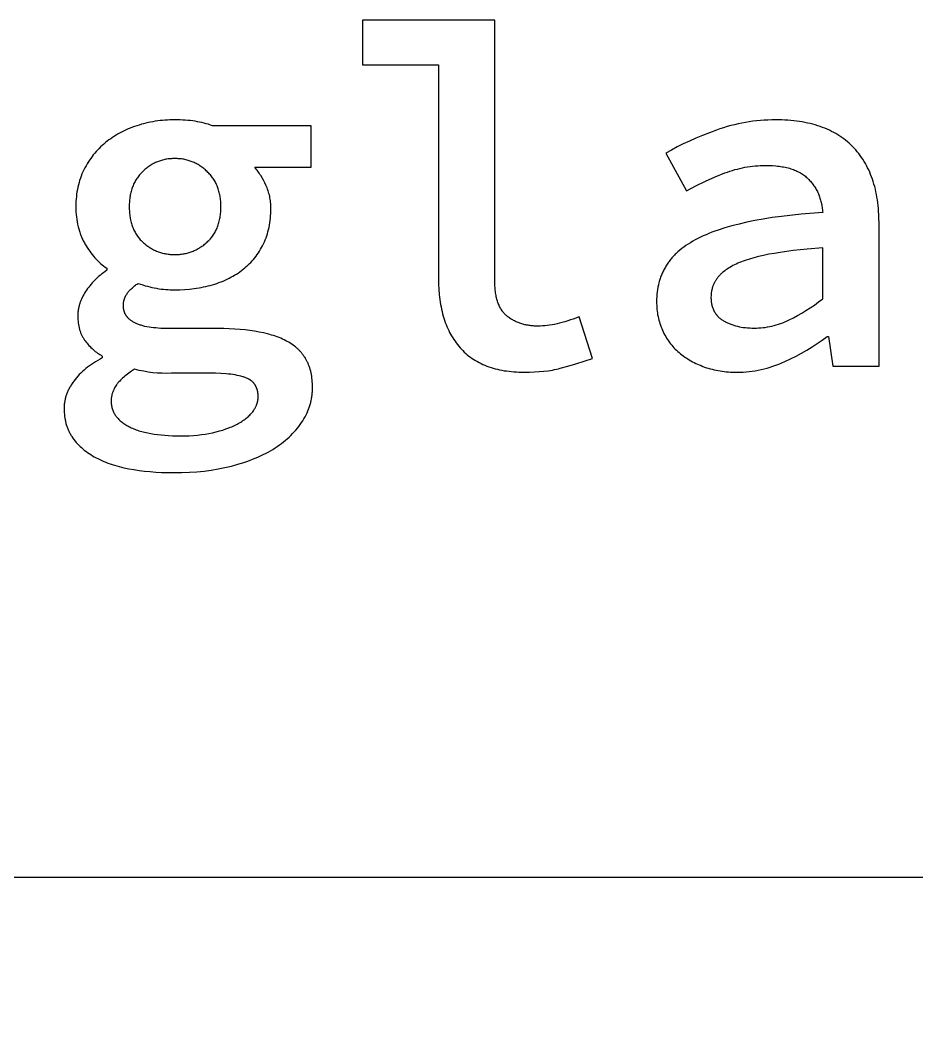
# Model space of a CAD drawing. Extents: x -364 to 3236, y -471 to 545.
# Drawn here: x 2797 to 2907.8, y 409.2 to 535 of the extents above; entities that cross this region are included whole.
import ezdxf

# ---------------------------------------------------------------- set-up
doc = ezdxf.new("R2010")
doc.units = 0
doc.layers.add('LIVELLO_03', color=3, linetype='CONTINUOUS')

msp = doc.modelspace()

# ---------------------------------------------------------------- linework, layer by layer
at = {"layer": 'LIVELLO_03'}
for points in [[(2855.64, 502.71), (2855.64, 535.02), (2839.27, 535.02), (2839.27, 529.5), (2848.67, 529.5), (2848.67, 503.08), (2848.68, 502.4), (2848.71, 501.74), (2848.76, 501.1), (2848.79, 500.78), (2848.83, 500.48), (2848.88, 500.17), (2848.93, 499.87), (2848.98, 499.58), (2849.04, 499.29), (2849.11, 499.01), (2849.18, 498.73), (2849.25, 498.45), (2849.33, 498.18), (2849.42, 497.92), (2849.51, 497.66), (2849.61, 497.4), (2849.71, 497.15), (2849.81, 496.91), (2849.93, 496.67), (2850.04, 496.43), (2850.17, 496.2), (2850.29, 495.98), (2850.43, 495.76), (2850.56, 495.54), (2850.71, 495.33), (2850.86, 495.12), (2851.01, 494.92), (2851.17, 494.72), (2851.33, 494.53), (2851.5, 494.35), (2851.68, 494.17), (2851.86, 493.99), (2852.04, 493.82), (2852.23, 493.66), (2852.42, 493.5), (2852.62, 493.35), (2852.83, 493.21), (2853.04, 493.07), (2853.25, 492.93), (2853.47, 492.81), (2853.7, 492.69), (2853.93, 492.57), (2854.16, 492.46), (2854.4, 492.36), (2854.65, 492.26), (2854.9, 492.17), (2855.16, 492.08), (2855.42, 492), (2855.68, 491.93), (2855.95, 491.86), (2856.23, 491.8), (2856.51, 491.74), (2856.8, 491.69), (2857.09, 491.65), (2857.39, 491.61), (2857.69, 491.58), (2857.99, 491.55), (2858.31, 491.53), (2858.62, 491.51), (2858.94, 491.5), (2859.27, 491.5), (2859.91, 491.51), (2860.53, 491.53), (2861.12, 491.57), (2861.69, 491.62), (2862.23, 491.69), (2862.5, 491.73), (2862.75, 491.77), (2863.01, 491.82), (2863.25, 491.87), (2863.49, 491.93), (2863.73, 491.99), (2864.67, 492.24), (2865.64, 492.53), (2867.7, 493.2), (2866.06, 498.35), (2865.34, 498.08), (2864.99, 497.96), (2864.65, 497.85), (2864.31, 497.74), (2863.98, 497.65), (2863.65, 497.56), (2863.33, 497.49), (2863.02, 497.42), (2862.71, 497.36), (2862.4, 497.31), (2862.1, 497.27), (2861.81, 497.24), (2861.53, 497.22), (2861.24, 497.2), (2860.97, 497.2), (2860.68, 497.2), (2860.54, 497.21), (2860.41, 497.22), (2860.27, 497.23), (2860.13, 497.24), (2860, 497.26), (2859.87, 497.28), (2859.74, 497.3), (2859.61, 497.32), (2859.48, 497.35), (2859.35, 497.37), (2859.23, 497.4), (2859.1, 497.44), (2858.98, 497.47), (2858.86, 497.51), (2858.74, 497.55), (2858.63, 497.59), (2858.51, 497.64), (2858.4, 497.68), (2858.29, 497.73), (2858.17, 497.79), (2858.06, 497.84), (2857.96, 497.9), (2857.85, 497.96), (2857.75, 498.02), (2857.64, 498.08), (2857.54, 498.15), (2857.44, 498.22), (2857.34, 498.29), (2857.25, 498.36), (2857.15, 498.44), (2857.1, 498.48), (2857.06, 498.52), (2857.01, 498.56), (2856.97, 498.6), (2856.92, 498.65), (2856.88, 498.69), (2856.84, 498.73), (2856.8, 498.78), (2856.75, 498.83), (2856.71, 498.87), (2856.67, 498.92), (2856.64, 498.97), (2856.6, 499.02), (2856.56, 499.07), (2856.52, 499.12), (2856.49, 499.17), (2856.42, 499.28), (2856.35, 499.39), (2856.29, 499.51), (2856.23, 499.62), (2856.17, 499.75), (2856.11, 499.87), (2856.06, 500), (2856.01, 500.13), (2855.97, 500.27), (2855.93, 500.4), (2855.89, 500.55), (2855.85, 500.69), (2855.81, 500.84), (2855.78, 500.99), (2855.76, 501.15), (2855.73, 501.31), (2855.71, 501.47), (2855.69, 501.64), (2855.67, 501.81), (2855.66, 501.98), (2855.65, 502.16), (2855.64, 502.34)], [(2802.36, 487.02), (2802.37, 486.77), (2802.38, 486.53), (2802.4, 486.29), (2802.42, 486.05), (2802.46, 485.82), (2802.48, 485.7), (2802.5, 485.59), (2802.52, 485.48), (2802.55, 485.37), (2802.58, 485.26), (2802.6, 485.15), (2802.64, 485.04), (2802.67, 484.93), (2802.7, 484.82), (2802.74, 484.72), (2802.78, 484.61), (2802.82, 484.51), (2802.86, 484.41), (2802.91, 484.31), (2802.95, 484.21), (2803, 484.11), (2803.05, 484.01), (2803.1, 483.91), (2803.16, 483.82), (2803.21, 483.72), (2803.27, 483.63), (2803.33, 483.53), (2803.46, 483.35), (2803.59, 483.17), (2803.72, 482.99), (2803.87, 482.82), (2804.02, 482.65), (2804.17, 482.49), (2804.34, 482.33), (2804.51, 482.17), (2804.68, 482.02), (2804.86, 481.87), (2805.05, 481.72), (2805.25, 481.58), (2805.45, 481.44), (2805.66, 481.31), (2805.87, 481.17), (2806.09, 481.05), (2806.32, 480.92), (2806.55, 480.81), (2806.78, 480.69), (2807.03, 480.58), (2807.28, 480.47), (2807.53, 480.37), (2807.79, 480.27), (2808.05, 480.18), (2808.32, 480.09), (2808.6, 480), (2808.88, 479.92), (2809.16, 479.84), (2809.75, 479.69), (2810.36, 479.56), (2810.99, 479.45), (2811.64, 479.35), (2812.31, 479.27), (2813, 479.2), (2813.71, 479.15), (2814.43, 479.11), (2815.17, 479.09), (2815.94, 479.08), (2816.91, 479.09), (2817.86, 479.13), (2818.79, 479.19), (2819.69, 479.28), (2820.57, 479.4), (2821.42, 479.54), (2821.84, 479.62), (2822.25, 479.7), (2822.66, 479.8), (2823.06, 479.9), (2823.84, 480.11), (2824.59, 480.34), (2824.95, 480.47), (2825.31, 480.59), (2825.66, 480.73), (2826, 480.87), (2826.33, 481.01), (2826.66, 481.16), (2826.98, 481.31), (2827.29, 481.46), (2827.59, 481.63), (2827.89, 481.79), (2828.17, 481.96), (2828.45, 482.14), (2828.73, 482.32), (2828.99, 482.5), (2829.25, 482.69), (2829.5, 482.88), (2829.74, 483.08), (2829.97, 483.28), (2830.2, 483.48), (2830.42, 483.69), (2830.63, 483.9), (2830.83, 484.12), (2831.02, 484.34), (2831.21, 484.56), (2831.39, 484.79), (2831.56, 485.03), (2831.72, 485.26), (2831.88, 485.5), (2832.02, 485.75), (2832.16, 485.99), (2832.29, 486.24), (2832.41, 486.49), (2832.52, 486.74), (2832.57, 486.86), (2832.62, 486.99), (2832.66, 487.12), (2832.71, 487.25), (2832.75, 487.37), (2832.79, 487.5), (2832.82, 487.63), (2832.86, 487.76), (2832.89, 487.89), (2832.92, 488.02), (2832.95, 488.15), (2832.97, 488.28), (2832.99, 488.42), (2833.01, 488.55), (2833.03, 488.68), (2833.05, 488.81), (2833.06, 488.95), (2833.07, 489.08), (2833.08, 489.22), (2833.09, 489.35), (2833.09, 489.49), (2833.09, 489.62), (2833.09, 489.86), (2833.08, 490.1), (2833.06, 490.33), (2833.04, 490.56), (2833.02, 490.78), (2832.99, 491), (2832.95, 491.22), (2832.91, 491.43), (2832.86, 491.63), (2832.8, 491.83), (2832.74, 492.03), (2832.68, 492.23), (2832.6, 492.41), (2832.53, 492.6), (2832.49, 492.69), (2832.44, 492.78), (2832.4, 492.87), (2832.35, 492.96), (2832.31, 493.04), (2832.26, 493.13), (2832.21, 493.21), (2832.16, 493.3), (2832.11, 493.38), (2832.05, 493.46), (2832, 493.54), (2831.94, 493.62), (2831.88, 493.7), (2831.82, 493.77), (2831.76, 493.85), (2831.7, 493.93), (2831.64, 494), (2831.57, 494.07), (2831.5, 494.14), (2831.44, 494.21), (2831.37, 494.28), (2831.3, 494.35), (2831.22, 494.42), (2831.15, 494.49), (2831, 494.62), (2830.84, 494.74), (2830.68, 494.86), (2830.51, 494.98), (2830.33, 495.09), (2830.15, 495.2), (2829.96, 495.3), (2829.77, 495.4), (2829.57, 495.5), (2829.37, 495.6), (2829.16, 495.69), (2828.95, 495.78), (2828.73, 495.86), (2828.5, 495.94), (2828.27, 496.02), (2828.03, 496.09), (2827.79, 496.17), (2827.54, 496.23), (2827.03, 496.36), (2826.49, 496.47), (2825.93, 496.57), (2825.35, 496.66), (2824.75, 496.73), (2824.12, 496.79), (2823.47, 496.84), (2822.8, 496.87), (2822.11, 496.89), (2821.39, 496.9), (2815.33, 496.9), (2814.65, 496.91), (2814.32, 496.92), (2814.01, 496.94), (2813.71, 496.97), (2813.42, 497), (2813.14, 497.03), (2812.87, 497.07), (2812.61, 497.12), (2812.36, 497.17), (2812.12, 497.23), (2812.01, 497.26), (2811.9, 497.3), (2811.79, 497.33), (2811.68, 497.37), (2811.58, 497.4), (2811.48, 497.44), (2811.38, 497.48), (2811.29, 497.52), (2811.19, 497.56), (2811.1, 497.61), (2811.02, 497.65), (2810.93, 497.7), (2810.85, 497.75), (2810.77, 497.8), (2810.7, 497.85), (2810.63, 497.9), (2810.56, 497.95), (2810.49, 498.01), (2810.42, 498.06), (2810.36, 498.12), (2810.33, 498.15), (2810.3, 498.18), (2810.27, 498.21), (2810.25, 498.24), (2810.22, 498.27), (2810.19, 498.3), (2810.17, 498.34), (2810.14, 498.37), (2810.12, 498.4), (2810.09, 498.43), (2810.07, 498.47), (2810.05, 498.5), (2810.03, 498.53), (2810.01, 498.57), (2809.99, 498.6), (2809.97, 498.63), (2809.95, 498.67), (2809.93, 498.7), (2809.91, 498.74), (2809.89, 498.78), (2809.88, 498.81), (2809.86, 498.85), (2809.85, 498.89), (2809.83, 498.92), (2809.82, 498.96), (2809.81, 499), (2809.8, 499.04), (2809.78, 499.08), (2809.77, 499.12), (2809.76, 499.16), (2809.75, 499.2), (2809.75, 499.24), (2809.74, 499.28), (2809.73, 499.32), (2809.72, 499.36), (2809.72, 499.4), (2809.71, 499.48), (2809.7, 499.57), (2809.7, 499.66), (2809.7, 499.74), (2809.7, 499.79), (2809.7, 499.84), (2809.7, 499.89), (2809.7, 499.94), (2809.71, 499.99), (2809.71, 500.04), (2809.72, 500.08), (2809.72, 500.13), (2809.73, 500.18), (2809.74, 500.23), (2809.75, 500.27), (2809.76, 500.32), (2809.77, 500.37), (2809.78, 500.41), (2809.8, 500.46), (2809.81, 500.51), (2809.82, 500.55), (2809.84, 500.6), (2809.86, 500.64), (2809.87, 500.69), (2809.89, 500.73), (2809.91, 500.78), (2809.93, 500.82), (2809.95, 500.87), (2809.97, 500.91), (2810, 500.95), (2810.02, 501), (2810.04, 501.04), (2810.1, 501.13), (2810.15, 501.21), (2810.21, 501.3), (2810.27, 501.38), (2810.34, 501.47), (2810.41, 501.55), (2810.48, 501.63), (2810.56, 501.71), (2810.64, 501.79), (2810.72, 501.87), (2810.81, 501.95), (2810.9, 502.02), (2810.99, 502.1), (2811.09, 502.18), (2811.19, 502.25), (2811.29, 502.33), (2811.4, 502.4), (2811.51, 502.47), (2811.8, 502.38), (2812.09, 502.29), (2812.38, 502.2), (2812.66, 502.13), (2812.95, 502.06), (2813.23, 501.99), (2813.52, 501.93), (2813.8, 501.88), (2814.09, 501.83), (2814.37, 501.79), (2814.65, 501.76), (2814.93, 501.73), (2815.22, 501.71), (2815.5, 501.7), (2815.78, 501.69), (2816.06, 501.68), (2816.68, 501.69), (2817.28, 501.72), (2817.88, 501.77), (2818.18, 501.81), (2818.47, 501.84), (2818.76, 501.89), (2819.05, 501.93), (2819.33, 501.98), (2819.62, 502.04), (2819.9, 502.1), (2820.18, 502.17), (2820.45, 502.24), (2820.73, 502.32), (2821, 502.4), (2821.26, 502.49), (2821.52, 502.58), (2821.78, 502.68), (2822.03, 502.78), (2822.28, 502.89), (2822.53, 503), (2822.76, 503.12), (2823, 503.24), (2823.23, 503.36), (2823.45, 503.5), (2823.67, 503.63), (2823.89, 503.77), (2824.1, 503.92), (2824.31, 504.07), (2824.51, 504.23), (2824.71, 504.39), (2824.9, 504.56), (2825.09, 504.73), (2825.27, 504.9), (2825.45, 505.08), (2825.62, 505.27), (2825.79, 505.46), (2825.95, 505.65), (2826.1, 505.85), (2826.25, 506.06), (2826.39, 506.27), (2826.53, 506.48), (2826.66, 506.7), (2826.79, 506.92), (2826.91, 507.15), (2827.03, 507.38), (2827.14, 507.62), (2827.24, 507.86), (2827.34, 508.11), (2827.43, 508.36), (2827.51, 508.61), (2827.58, 508.88), (2827.65, 509.14), (2827.71, 509.41), (2827.76, 509.69), (2827.81, 509.97), (2827.85, 510.25), (2827.88, 510.54), (2827.91, 510.83), (2827.92, 511.13), (2827.93, 511.44), (2827.94, 511.74), (2827.94, 511.94), (2827.93, 512.13), (2827.92, 512.33), (2827.9, 512.52), (2827.88, 512.7), (2827.85, 512.89), (2827.82, 513.07), (2827.79, 513.25), (2827.75, 513.43), (2827.7, 513.61), (2827.65, 513.78), (2827.6, 513.95), (2827.54, 514.12), (2827.47, 514.29), (2827.41, 514.46), (2827.33, 514.62), (2827.18, 514.94), (2827.02, 515.25), (2826.85, 515.55), (2826.68, 515.83), (2826.59, 515.96), (2826.5, 516.1), (2826.41, 516.23), (2826.32, 516.36), (2826.23, 516.48), (2826.13, 516.6), (2826.04, 516.72), (2825.94, 516.84), (2832.91, 516.84), (2832.91, 521.99), (2820.73, 521.99), (2820.47, 522.07), (2820.22, 522.16), (2819.95, 522.23), (2819.68, 522.31), (2819.41, 522.37), (2819.13, 522.43), (2818.85, 522.48), (2818.56, 522.53), (2818.27, 522.57), (2817.97, 522.61), (2817.66, 522.64), (2817.35, 522.67), (2817.04, 522.69), (2816.72, 522.7), (2816.39, 522.71), (2816.06, 522.71), (2815.75, 522.71), (2815.44, 522.7), (2815.14, 522.69), (2814.83, 522.67), (2814.53, 522.64), (2814.23, 522.61), (2813.94, 522.57), (2813.64, 522.53), (2813.35, 522.48), (2813.06, 522.43), (2812.77, 522.37), (2812.49, 522.31), (2812.2, 522.23), (2811.92, 522.16), (2811.64, 522.07), (2811.36, 521.99), (2811.09, 521.89), (2810.82, 521.8), (2810.55, 521.69), (2810.29, 521.58), (2810.03, 521.47), (2809.78, 521.35), (2809.53, 521.23), (2809.29, 521.1), (2809.05, 520.97), (2808.81, 520.83), (2808.58, 520.69), (2808.35, 520.54), (2808.13, 520.38), (2807.91, 520.23), (2807.69, 520.06), (2807.48, 519.9), (2807.28, 519.72), (2807.08, 519.55), (2806.88, 519.36), (2806.69, 519.17), (2806.51, 518.98), (2806.33, 518.78), (2806.15, 518.58), (2805.98, 518.37), (2805.82, 518.16), (2805.66, 517.94), (2805.51, 517.72), (2805.36, 517.49), (2805.22, 517.26), (2805.08, 517.02), (2804.94, 516.78), (2804.82, 516.53), (2804.7, 516.28), (2804.58, 516.02), (2804.48, 515.76), (2804.38, 515.5), (2804.29, 515.23), (2804.21, 514.96), (2804.13, 514.68), (2804.07, 514.4), (2804.01, 514.11), (2803.96, 513.82), (2803.91, 513.52), (2803.88, 513.23), (2803.85, 512.92), (2803.83, 512.61), (2803.82, 512.3), (2803.82, 511.99), (2803.82, 511.66), (2803.83, 511.33), (2803.86, 511.01), (2803.89, 510.7), (2803.93, 510.39), (2803.97, 510.09), (2804.03, 509.79), (2804.1, 509.5), (2804.17, 509.22), (2804.26, 508.94), (2804.3, 508.8), (2804.35, 508.66), (2804.4, 508.53), (2804.45, 508.4), (2804.5, 508.26), (2804.56, 508.13), (2804.62, 508), (2804.68, 507.88), (2804.74, 507.75), (2804.8, 507.63), (2804.87, 507.5), (2804.94, 507.38), (2805.08, 507.14), (2805.23, 506.91), (2805.37, 506.68), (2805.53, 506.46), (2805.68, 506.25), (2805.84, 506.05), (2806.01, 505.85), (2806.17, 505.65), (2806.34, 505.47), (2806.52, 505.29), (2806.69, 505.12), (2806.88, 504.95), (2807.06, 504.79), (2807.25, 504.64), (2807.44, 504.49), (2807.64, 504.35), (2807.64, 504.11), (2807.43, 503.96), (2807.24, 503.81), (2807.05, 503.66), (2806.86, 503.51), (2806.68, 503.36), (2806.5, 503.2), (2806.33, 503.04), (2806.17, 502.87), (2806.01, 502.71), (2805.85, 502.54), (2805.7, 502.37), (2805.56, 502.19), (2805.42, 502.02), (2805.28, 501.84), (2805.15, 501.66), (2805.03, 501.47), (2804.91, 501.29), (2804.8, 501.1), (2804.7, 500.91), (2804.6, 500.73), (2804.52, 500.54), (2804.44, 500.35), (2804.4, 500.26), (2804.37, 500.17), (2804.33, 500.07), (2804.3, 499.98), (2804.27, 499.89), (2804.25, 499.79), (2804.22, 499.7), (2804.2, 499.6), (2804.17, 499.51), (2804.15, 499.42), (2804.14, 499.32), (2804.12, 499.23), (2804.11, 499.13), (2804.09, 499.04), (2804.08, 498.94), (2804.07, 498.85), (2804.07, 498.76), (2804.06, 498.66), (2804.06, 498.57), (2804.06, 498.47), (2804.06, 498.24), (2804.07, 498.01), (2804.09, 497.79), (2804.1, 497.68), (2804.12, 497.57), (2804.13, 497.47), (2804.15, 497.36), (2804.17, 497.26), (2804.19, 497.16), (2804.21, 497.06), (2804.23, 496.96), (2804.26, 496.86), (2804.29, 496.76), (2804.32, 496.66), (2804.35, 496.57), (2804.38, 496.48), (2804.41, 496.38), (2804.45, 496.29), (2804.49, 496.2), (2804.53, 496.12), (2804.57, 496.03), (2804.61, 495.94), (2804.66, 495.86), (2804.71, 495.78), (2804.76, 495.69), (2804.81, 495.61), (2804.86, 495.53), (2804.91, 495.46), (2804.97, 495.38), (2805.08, 495.23), (2805.2, 495.09), (2805.32, 494.95), (2805.44, 494.81), (2805.57, 494.68), (2805.69, 494.55), (2805.82, 494.42), (2805.95, 494.31), (2806.09, 494.19), (2806.22, 494.08), (2806.36, 493.97), (2806.5, 493.87), (2806.65, 493.77), (2806.79, 493.68), (2806.94, 493.59), (2807.09, 493.5), (2807.09, 493.26), (2806.81, 493.11), (2806.53, 492.95), (2806.26, 492.79), (2806.01, 492.63), (2805.76, 492.46), (2805.52, 492.29), (2805.28, 492.12), (2805.06, 491.94), (2804.84, 491.76), (2804.64, 491.58), (2804.44, 491.39), (2804.25, 491.2), (2804.07, 491.01), (2803.89, 490.81), (2803.73, 490.61), (2803.57, 490.41), (2803.43, 490.21), (2803.29, 490), (2803.23, 489.9), (2803.16, 489.79), (2803.1, 489.69), (2803.04, 489.59), (2802.99, 489.48), (2802.94, 489.38), (2802.88, 489.27), (2802.84, 489.17), (2802.79, 489.06), (2802.75, 488.96), (2802.7, 488.85), (2802.67, 488.74), (2802.63, 488.64), (2802.59, 488.53), (2802.56, 488.43), (2802.53, 488.32), (2802.51, 488.21), (2802.48, 488.1), (2802.46, 488), (2802.44, 487.89), (2802.42, 487.78), (2802.41, 487.67), (2802.39, 487.56), (2802.38, 487.45), (2802.37, 487.35), (2802.37, 487.24), (2802.36, 487.13)], [(2875.64, 500.23), (2875.64, 499.99), (2875.65, 499.75), (2875.66, 499.51), (2875.68, 499.28), (2875.71, 499.05), (2875.74, 498.82), (2875.77, 498.6), (2875.82, 498.37), (2875.87, 498.15), (2875.92, 497.94), (2875.98, 497.72), (2876.04, 497.51), (2876.12, 497.3), (2876.19, 497.09), (2876.27, 496.89), (2876.36, 496.68), (2876.46, 496.48), (2876.55, 496.29), (2876.66, 496.1), (2876.76, 495.91), (2876.88, 495.72), (2876.99, 495.54), (2877.11, 495.37), (2877.24, 495.19), (2877.37, 495.02), (2877.51, 494.85), (2877.65, 494.69), (2877.79, 494.53), (2877.94, 494.37), (2878.1, 494.22), (2878.26, 494.07), (2878.42, 493.93), (2878.59, 493.78), (2878.76, 493.65), (2878.94, 493.51), (2879.12, 493.38), (2879.3, 493.26), (2879.49, 493.14), (2879.68, 493.02), (2879.88, 492.9), (2880.08, 492.79), (2880.28, 492.69), (2880.49, 492.59), (2880.7, 492.49), (2880.91, 492.4), (2881.13, 492.31), (2881.35, 492.22), (2881.57, 492.14), (2881.8, 492.06), (2882.03, 491.99), (2882.27, 491.92), (2882.51, 491.86), (2882.75, 491.8), (2882.99, 491.75), (2883.24, 491.7), (2883.48, 491.66), (2883.74, 491.62), (2883.99, 491.59), (2884.25, 491.56), (2884.51, 491.54), (2884.77, 491.52), (2885.03, 491.51), (2885.3, 491.5), (2885.57, 491.5), (2885.95, 491.51), (2886.33, 491.52), (2886.71, 491.55), (2887.08, 491.58), (2887.45, 491.63), (2887.83, 491.69), (2888.2, 491.75), (2888.57, 491.83), (2888.94, 491.91), (2889.3, 492.01), (2889.67, 492.12), (2890.03, 492.23), (2890.4, 492.36), (2890.76, 492.5), (2891.12, 492.65), (2891.48, 492.81), (2892.2, 493.14), (2892.89, 493.49), (2893.57, 493.85), (2894.23, 494.24), (2894.88, 494.64), (2895.51, 495.05), (2896.13, 495.48), (2896.73, 495.93), (2896.91, 495.93), (2897.45, 492.23), (2903.15, 492.23), (2903.15, 509.87), (2903.14, 510.63), (2903.12, 511.01), (2903.1, 511.38), (2903.07, 511.74), (2903.04, 512.1), (2902.99, 512.46), (2902.95, 512.8), (2902.89, 513.14), (2902.83, 513.48), (2902.76, 513.81), (2902.69, 514.13), (2902.61, 514.45), (2902.52, 514.77), (2902.43, 515.07), (2902.33, 515.37), (2902.23, 515.67), (2902.11, 515.96), (2902, 516.24), (2901.87, 516.52), (2901.74, 516.79), (2901.6, 517.06), (2901.46, 517.32), (2901.31, 517.58), (2901.15, 517.83), (2900.99, 518.07), (2900.82, 518.31), (2900.64, 518.54), (2900.46, 518.77), (2900.27, 518.99), (2900.08, 519.2), (2899.88, 519.41), (2899.67, 519.61), (2899.46, 519.81), (2899.24, 520), (2899.01, 520.19), (2898.78, 520.36), (2898.55, 520.53), (2898.3, 520.7), (2898.06, 520.86), (2897.8, 521.01), (2897.54, 521.15), (2897.28, 521.29), (2897.01, 521.42), (2896.73, 521.55), (2896.45, 521.67), (2896.16, 521.78), (2895.86, 521.89), (2895.56, 521.99), (2895.26, 522.08), (2894.94, 522.17), (2894.63, 522.25), (2894.3, 522.32), (2893.97, 522.39), (2893.64, 522.45), (2893.3, 522.51), (2892.95, 522.56), (2892.6, 522.6), (2892.24, 522.63), (2891.88, 522.66), (2891.51, 522.69), (2891.13, 522.7), (2890.36, 522.71), (2889.89, 522.71), (2889.41, 522.69), (2888.94, 522.67), (2888.47, 522.63), (2888.01, 522.59), (2887.54, 522.54), (2887.08, 522.47), (2886.62, 522.4), (2886.16, 522.31), (2885.71, 522.22), (2885.26, 522.11), (2884.81, 522), (2884.36, 521.87), (2883.91, 521.74), (2883.47, 521.6), (2883.03, 521.44), (2882.16, 521.12), (2881.32, 520.79), (2880.5, 520.44), (2879.71, 520.09), (2878.94, 519.73), (2878.2, 519.36), (2877.48, 518.98), (2876.79, 518.59), (2879.33, 513.93), (2880.49, 514.54), (2881.67, 515.12), (2882.87, 515.65), (2884.09, 516.14), (2884.4, 516.25), (2884.7, 516.36), (2885.01, 516.46), (2885.32, 516.55), (2885.63, 516.63), (2885.94, 516.71), (2886.25, 516.78), (2886.57, 516.84), (2886.88, 516.9), (2887.19, 516.95), (2887.51, 516.99), (2887.82, 517.02), (2888.14, 517.04), (2888.45, 517.06), (2888.77, 517.07), (2889.09, 517.08), (2889.54, 517.07), (2889.97, 517.05), (2890.38, 517.02), (2890.58, 517), (2890.78, 516.98), (2890.98, 516.95), (2891.17, 516.92), (2891.35, 516.88), (2891.54, 516.85), (2891.71, 516.81), (2891.89, 516.76), (2892.06, 516.72), (2892.23, 516.67), (2892.39, 516.62), (2892.55, 516.56), (2892.7, 516.5), (2892.85, 516.44), (2893, 516.37), (2893.14, 516.3), (2893.28, 516.23), (2893.42, 516.16), (2893.55, 516.08), (2893.68, 516), (2893.8, 515.91), (2893.92, 515.82), (2894.04, 515.73), (2894.15, 515.64), (2894.26, 515.54), (2894.36, 515.44), (2894.46, 515.34), (2894.56, 515.23), (2894.66, 515.13), (2894.75, 515.02), (2894.84, 514.91), (2894.92, 514.8), (2895.01, 514.68), (2895.09, 514.57), (2895.17, 514.45), (2895.24, 514.33), (2895.32, 514.21), (2895.39, 514.09), (2895.45, 513.96), (2895.52, 513.84), (2895.58, 513.71), (2895.64, 513.58), (2895.69, 513.45), (2895.74, 513.31), (2895.79, 513.18), (2895.84, 513.04), (2895.88, 512.9), (2895.92, 512.76), (2895.96, 512.62), (2896, 512.48), (2896.03, 512.33), (2896.06, 512.18), (2896.09, 512.03), (2896.11, 511.88), (2896.13, 511.73), (2896.15, 511.57), (2896.17, 511.42), (2896.18, 511.26), (2893.53, 511.05), (2891.07, 510.77), (2889.93, 510.62), (2888.83, 510.44), (2887.78, 510.25), (2886.79, 510.05), (2885.84, 509.83), (2884.93, 509.59), (2884.07, 509.34), (2883.26, 509.08), (2882.86, 508.94), (2882.48, 508.8), (2882.11, 508.65), (2881.75, 508.5), (2881.4, 508.35), (2881.07, 508.19), (2880.74, 508.03), (2880.42, 507.87), (2880.12, 507.7), (2879.82, 507.52), (2879.54, 507.35), (2879.26, 507.16), (2879, 506.98), (2878.75, 506.78), (2878.5, 506.59), (2878.27, 506.39), (2878.05, 506.18), (2877.94, 506.08), (2877.84, 505.97), (2877.74, 505.87), (2877.64, 505.76), (2877.54, 505.65), (2877.45, 505.54), (2877.35, 505.43), (2877.27, 505.32), (2877.18, 505.21), (2877.1, 505.09), (2877.01, 504.98), (2876.94, 504.86), (2876.86, 504.74), (2876.79, 504.62), (2876.72, 504.5), (2876.65, 504.38), (2876.58, 504.26), (2876.52, 504.14), (2876.46, 504.01), (2876.4, 503.89), (2876.34, 503.76), (2876.28, 503.63), (2876.23, 503.5), (2876.18, 503.37), (2876.13, 503.24), (2876.09, 503.11), (2876.04, 502.98), (2876, 502.84), (2875.96, 502.71), (2875.92, 502.57), (2875.86, 502.29), (2875.8, 502.01), (2875.75, 501.73), (2875.71, 501.44), (2875.68, 501.14), (2875.65, 500.84), (2875.64, 500.54)], [(2816.06, 506.05), (2816.2, 506.05), (2816.34, 506.05), (2816.49, 506.06), (2816.63, 506.07), (2816.76, 506.09), (2816.9, 506.1), (2817.04, 506.12), (2817.17, 506.14), (2817.31, 506.17), (2817.44, 506.2), (2817.57, 506.23), (2817.7, 506.26), (2817.83, 506.3), (2817.96, 506.34), (2818.09, 506.39), (2818.21, 506.43), (2818.34, 506.48), (2818.46, 506.54), (2818.58, 506.59), (2818.7, 506.65), (2818.82, 506.71), (2818.94, 506.78), (2819.06, 506.85), (2819.17, 506.92), (2819.29, 506.99), (2819.4, 507.07), (2819.51, 507.15), (2819.63, 507.23), (2819.74, 507.32), (2819.84, 507.41), (2819.95, 507.5), (2820.06, 507.59), (2820.16, 507.69), (2820.26, 507.79), (2820.36, 507.89), (2820.46, 508), (2820.55, 508.11), (2820.64, 508.22), (2820.72, 508.33), (2820.8, 508.45), (2820.88, 508.57), (2820.95, 508.69), (2821.03, 508.81), (2821.09, 508.94), (2821.16, 509.06), (2821.22, 509.19), (2821.28, 509.33), (2821.33, 509.46), (2821.38, 509.6), (2821.43, 509.74), (2821.48, 509.89), (2821.52, 510.03), (2821.56, 510.18), (2821.59, 510.33), (2821.62, 510.49), (2821.65, 510.64), (2821.68, 510.8), (2821.7, 510.96), (2821.72, 511.13), (2821.73, 511.3), (2821.74, 511.46), (2821.75, 511.64), (2821.75, 511.81), (2821.76, 511.99), (2821.75, 512.16), (2821.75, 512.32), (2821.74, 512.49), (2821.73, 512.65), (2821.72, 512.81), (2821.7, 512.97), (2821.68, 513.13), (2821.65, 513.28), (2821.62, 513.43), (2821.59, 513.58), (2821.56, 513.73), (2821.52, 513.87), (2821.48, 514.02), (2821.43, 514.16), (2821.38, 514.3), (2821.33, 514.43), (2821.28, 514.57), (2821.22, 514.7), (2821.16, 514.83), (2821.09, 514.96), (2821.03, 515.08), (2820.95, 515.21), (2820.88, 515.33), (2820.8, 515.45), (2820.72, 515.56), (2820.64, 515.68), (2820.55, 515.79), (2820.46, 515.9), (2820.36, 516.01), (2820.26, 516.12), (2820.16, 516.22), (2820.06, 516.32), (2819.95, 516.42), (2819.84, 516.51), (2819.74, 516.61), (2819.63, 516.7), (2819.51, 516.78), (2819.4, 516.87), (2819.29, 516.95), (2819.17, 517.02), (2819.06, 517.1), (2818.94, 517.17), (2818.82, 517.23), (2818.7, 517.3), (2818.58, 517.36), (2818.46, 517.42), (2818.34, 517.47), (2818.21, 517.52), (2818.09, 517.57), (2817.96, 517.62), (2817.83, 517.66), (2817.7, 517.7), (2817.57, 517.74), (2817.44, 517.77), (2817.31, 517.8), (2817.17, 517.83), (2817.04, 517.85), (2816.9, 517.87), (2816.76, 517.89), (2816.63, 517.9), (2816.49, 517.91), (2816.34, 517.92), (2816.2, 517.92), (2816.06, 517.93), (2815.92, 517.92), (2815.77, 517.92), (2815.63, 517.91), (2815.49, 517.9), (2815.36, 517.89), (2815.22, 517.87), (2815.08, 517.85), (2814.95, 517.83), (2814.81, 517.8), (2814.68, 517.77), (2814.55, 517.74), (2814.42, 517.7), (2814.29, 517.66), (2814.17, 517.62), (2814.04, 517.57), (2813.92, 517.52), (2813.79, 517.47), (2813.67, 517.42), (2813.55, 517.36), (2813.43, 517.3), (2813.31, 517.23), (2813.19, 517.17), (2813.08, 517.1), (2812.96, 517.02), (2812.85, 516.95), (2812.74, 516.87), (2812.63, 516.78), (2812.52, 516.7), (2812.41, 516.61), (2812.3, 516.51), (2812.19, 516.42), (2812.09, 516.32), (2811.99, 516.22), (2811.89, 516.12), (2811.79, 516.01), (2811.7, 515.9), (2811.61, 515.79), (2811.52, 515.68), (2811.44, 515.56), (2811.36, 515.45), (2811.28, 515.33), (2811.21, 515.21), (2811.14, 515.08), (2811.07, 514.96), (2811.01, 514.83), (2810.95, 514.7), (2810.89, 514.57), (2810.84, 514.43), (2810.79, 514.3), (2810.74, 514.16), (2810.7, 514.02), (2810.66, 513.87), (2810.62, 513.73), (2810.59, 513.58), (2810.55, 513.43), (2810.53, 513.28), (2810.5, 513.13), (2810.48, 512.97), (2810.46, 512.81), (2810.45, 512.65), (2810.44, 512.49), (2810.43, 512.32), (2810.42, 512.16), (2810.42, 511.99), (2810.42, 511.81), (2810.43, 511.64), (2810.44, 511.46), (2810.45, 511.3), (2810.46, 511.13), (2810.48, 510.96), (2810.5, 510.8), (2810.53, 510.64), (2810.55, 510.49), (2810.59, 510.33), (2810.62, 510.18), (2810.66, 510.03), (2810.7, 509.89), (2810.74, 509.74), (2810.79, 509.6), (2810.84, 509.46), (2810.89, 509.33), (2810.95, 509.19), (2811.01, 509.06), (2811.07, 508.94), (2811.14, 508.81), (2811.21, 508.69), (2811.28, 508.57), (2811.36, 508.45), (2811.44, 508.33), (2811.52, 508.22), (2811.61, 508.11), (2811.7, 508), (2811.79, 507.89), (2811.89, 507.79), (2811.99, 507.69), (2812.09, 507.59), (2812.19, 507.5), (2812.3, 507.41), (2812.41, 507.32), (2812.52, 507.23), (2812.63, 507.15), (2812.74, 507.07), (2812.85, 506.99), (2812.96, 506.92), (2813.08, 506.85), (2813.19, 506.78), (2813.31, 506.71), (2813.43, 506.65), (2813.55, 506.59), (2813.67, 506.54), (2813.79, 506.48), (2813.92, 506.43), (2814.04, 506.39), (2814.17, 506.34), (2814.29, 506.3), (2814.42, 506.26), (2814.55, 506.23), (2814.68, 506.2), (2814.81, 506.17), (2814.95, 506.14), (2815.08, 506.12), (2815.22, 506.1), (2815.36, 506.09), (2815.49, 506.07), (2815.63, 506.06), (2815.77, 506.05), (2815.92, 506.05)], [(2882.36, 500.77), (2882.36, 500.65), (2882.37, 500.53), (2882.38, 500.41), (2882.39, 500.29), (2882.4, 500.18), (2882.42, 500.06), (2882.44, 499.95), (2882.46, 499.84), (2882.48, 499.74), (2882.51, 499.63), (2882.55, 499.53), (2882.58, 499.43), (2882.62, 499.33), (2882.66, 499.23), (2882.68, 499.19), (2882.7, 499.14), (2882.73, 499.09), (2882.75, 499.05), (2882.77, 499), (2882.8, 498.96), (2882.82, 498.91), (2882.85, 498.87), (2882.88, 498.83), (2882.91, 498.78), (2882.94, 498.74), (2882.97, 498.7), (2883, 498.66), (2883.03, 498.62), (2883.06, 498.58), (2883.09, 498.54), (2883.13, 498.5), (2883.16, 498.46), (2883.2, 498.43), (2883.23, 498.39), (2883.27, 498.35), (2883.31, 498.32), (2883.38, 498.24), (2883.46, 498.18), (2883.55, 498.11), (2883.63, 498.05), (2883.72, 497.98), (2883.81, 497.92), (2883.91, 497.87), (2884.01, 497.81), (2884.1, 497.76), (2884.2, 497.7), (2884.31, 497.65), (2884.41, 497.6), (2884.51, 497.56), (2884.62, 497.51), (2884.72, 497.47), (2884.83, 497.43), (2884.94, 497.39), (2885.05, 497.35), (2885.17, 497.31), (2885.28, 497.28), (2885.39, 497.24), (2885.63, 497.18), (2885.87, 497.13), (2886.11, 497.08), (2886.36, 497.05), (2886.62, 497.01), (2886.88, 496.99), (2887.15, 496.97), (2887.42, 496.96), (2887.7, 496.96), (2887.98, 496.96), (2888.25, 496.97), (2888.53, 496.99), (2888.81, 497.02), (2889.08, 497.05), (2889.36, 497.1), (2889.63, 497.15), (2889.9, 497.21), (2890.17, 497.27), (2890.44, 497.35), (2890.71, 497.43), (2890.97, 497.52), (2891.24, 497.62), (2891.5, 497.72), (2891.77, 497.84), (2892.03, 497.96), (2892.55, 498.22), (2893.07, 498.5), (2893.59, 498.8), (2894.11, 499.12), (2894.63, 499.46), (2895.15, 499.81), (2895.67, 500.19), (2896.18, 500.59), (2896.18, 506.9), (2894.26, 506.73), (2892.51, 506.54), (2890.93, 506.32), (2890.2, 506.2), (2889.51, 506.08), (2888.86, 505.94), (2888.25, 505.8), (2887.67, 505.65), (2887.12, 505.49), (2886.61, 505.33), (2886.36, 505.24), (2886.13, 505.15), (2885.9, 505.06), (2885.68, 504.97), (2885.47, 504.87), (2885.27, 504.77), (2885.08, 504.68), (2884.89, 504.57), (2884.71, 504.47), (2884.54, 504.37), (2884.38, 504.26), (2884.22, 504.15), (2884.07, 504.04), (2883.92, 503.93), (2883.79, 503.82), (2883.66, 503.71), (2883.59, 503.65), (2883.53, 503.59), (2883.48, 503.53), (2883.42, 503.47), (2883.36, 503.41), (2883.31, 503.35), (2883.26, 503.29), (2883.21, 503.23), (2883.16, 503.17), (2883.12, 503.11), (2883.07, 503.05), (2883.03, 502.99), (2882.99, 502.92), (2882.95, 502.86), (2882.91, 502.8), (2882.87, 502.73), (2882.84, 502.67), (2882.8, 502.6), (2882.77, 502.54), (2882.74, 502.47), (2882.71, 502.41), (2882.68, 502.34), (2882.65, 502.27), (2882.62, 502.21), (2882.6, 502.14), (2882.57, 502.07), (2882.55, 502), (2882.53, 501.93), (2882.51, 501.86), (2882.49, 501.79), (2882.47, 501.72), (2882.46, 501.65), (2882.44, 501.58), (2882.43, 501.51), (2882.42, 501.44), (2882.4, 501.37), (2882.39, 501.29), (2882.39, 501.22), (2882.38, 501.15), (2882.37, 501.07), (2882.37, 501), (2882.37, 500.93)], [(2036.42, -471), (3236.42, -471), (3236.42, 429), (2036.42, 429)]]:
    msp.add_lwpolyline(points, close=True, dxfattribs=at)
msp.add_lwpolyline([(2808.18, 487.93), (2808.18, 487.86), (2808.18, 487.8), (2808.19, 487.74), (2808.19, 487.68), (2808.19, 487.62), (2808.2, 487.56), (2808.21, 487.5), (2808.22, 487.44), (2808.22, 487.38), (2808.23, 487.32), (2808.25, 487.26), (2808.26, 487.21), (2808.27, 487.15), (2808.29, 487.09), (2808.3, 487.04), (2808.32, 486.98), (2808.34, 486.92), (2808.36, 486.87), (2808.38, 486.81), (2808.4, 486.76), (2808.42, 486.71), (2808.44, 486.65), (2808.47, 486.6), (2808.49, 486.55), (2808.52, 486.49), (2808.55, 486.44), (2808.57, 486.39), (2808.6, 486.34), (2808.63, 486.29), (2808.67, 486.24), (2808.7, 486.19), (2808.73, 486.14), (2808.77, 486.09), (2808.8, 486.04), (2808.84, 485.99), (2808.88, 485.94), (2808.92, 485.9), (2808.96, 485.85), (2809.04, 485.76), (2809.13, 485.67), (2809.23, 485.58), (2809.32, 485.49), (2809.42, 485.4), (2809.53, 485.32), (2809.64, 485.24), (2809.76, 485.16), (2809.87, 485.08), (2810, 485), (2810.12, 484.92), (2810.26, 484.85), (2810.39, 484.77), (2810.53, 484.7), (2810.68, 484.64), (2810.82, 484.57), (2810.98, 484.5), (2811.13, 484.44), (2811.29, 484.38), (2811.45, 484.33), (2811.62, 484.27), (2811.79, 484.22), (2811.97, 484.17), (2812.33, 484.07), (2812.71, 483.99), (2813.1, 483.91), (2813.5, 483.84), (2813.93, 483.79), (2814.37, 483.74), (2814.82, 483.7), (2815.29, 483.66), (2815.77, 483.64), (2816.27, 483.63), (2816.79, 483.62), (2817.33, 483.63), (2817.85, 483.65), (2818.36, 483.68), (2818.86, 483.72), (2819.35, 483.78), (2819.82, 483.84), (2820.28, 483.92), (2820.73, 484.02), (2821.16, 484.12), (2821.57, 484.23), (2821.98, 484.35), (2822.36, 484.48), (2822.73, 484.62), (2822.91, 484.69), (2823.09, 484.76), (2823.26, 484.84), (2823.43, 484.92), (2823.6, 485), (2823.76, 485.08), (2823.91, 485.16), (2824.07, 485.25), (2824.21, 485.34), (2824.35, 485.42), (2824.49, 485.52), (2824.63, 485.61), (2824.75, 485.7), (2824.88, 485.8), (2825, 485.89), (2825.11, 485.99), (2825.22, 486.09), (2825.32, 486.2), (2825.42, 486.3), (2825.52, 486.41), (2825.61, 486.51), (2825.7, 486.62), (2825.78, 486.73), (2825.81, 486.79), (2825.85, 486.84), (2825.89, 486.9), (2825.92, 486.96), (2825.96, 487.01), (2825.99, 487.07), (2826.02, 487.12), (2826.05, 487.18), (2826.08, 487.24), (2826.1, 487.3), (2826.13, 487.35), (2826.15, 487.41), (2826.17, 487.47), (2826.2, 487.52), (2826.22, 487.58), (2826.23, 487.64), (2826.25, 487.7), (2826.27, 487.76), (2826.28, 487.82), (2826.3, 487.87), (2826.31, 487.93), (2826.32, 487.99), (2826.33, 488.05), (2826.34, 488.11), (2826.35, 488.17), (2826.35, 488.23), (2826.36, 488.29), (2826.36, 488.35), (2826.36, 488.41), (2826.36, 488.47), (2826.36, 488.58), (2826.36, 488.69), (2826.35, 488.79), (2826.34, 488.89), (2826.33, 488.99), (2826.31, 489.09), (2826.29, 489.18), (2826.28, 489.23), (2826.27, 489.28), (2826.26, 489.32), (2826.24, 489.37), (2826.23, 489.41), (2826.21, 489.45), (2826.2, 489.5), (2826.18, 489.54), (2826.17, 489.58), (2826.15, 489.62), (2826.13, 489.66), (2826.11, 489.7), (2826.09, 489.74), (2826.07, 489.78), (2826.05, 489.82), (2826.03, 489.86), (2826.01, 489.9), (2825.98, 489.93), (2825.96, 489.97), (2825.93, 490.01), (2825.91, 490.04), (2825.88, 490.08), (2825.86, 490.11), (2825.83, 490.14), (2825.8, 490.17), (2825.77, 490.21), (2825.74, 490.24), (2825.71, 490.27), (2825.68, 490.3), (2825.65, 490.33), (2825.61, 490.36), (2825.58, 490.39), (2825.55, 490.42), (2825.51, 490.44), (2825.47, 490.47), (2825.44, 490.5), (2825.4, 490.52), (2825.36, 490.55), (2825.32, 490.57), (2825.28, 490.6), (2825.24, 490.62), (2825.2, 490.64), (2825.16, 490.66), (2825.12, 490.69), (2825.03, 490.73), (2824.94, 490.77), (2824.85, 490.81), (2824.75, 490.84), (2824.65, 490.87), (2824.55, 490.91), (2824.45, 490.94), (2824.23, 491), (2824, 491.06), (2823.76, 491.11), (2823.51, 491.16), (2823.24, 491.2), (2822.97, 491.24), (2822.68, 491.27), (2822.39, 491.3), (2821.76, 491.34), (2821.08, 491.37), (2820.36, 491.38), (2815.64, 491.38, -0.081236), (2811.09, 491.87), (2810.71, 491.62), (2810.53, 491.5), (2810.36, 491.38), (2810.19, 491.26), (2810.04, 491.14), (2809.88, 491.02), (2809.74, 490.9), (2809.6, 490.77), (2809.48, 490.65), (2809.35, 490.53), (2809.24, 490.41), (2809.13, 490.29), (2809.03, 490.17), (2808.98, 490.11), (2808.93, 490.05), (2808.89, 489.99), (2808.85, 489.93), (2808.77, 489.8), (2808.69, 489.68), (2808.62, 489.56), (2808.56, 489.44), (2808.53, 489.38), (2808.5, 489.31), (2808.47, 489.25), (2808.44, 489.19), (2808.42, 489.13), (2808.39, 489.07), (2808.37, 489), (2808.35, 488.94), (2808.33, 488.88), (2808.31, 488.82), (2808.29, 488.75), (2808.27, 488.69), (2808.26, 488.63), (2808.25, 488.56), (2808.23, 488.5), (2808.22, 488.44), (2808.21, 488.37), (2808.2, 488.31), (2808.2, 488.25), (2808.19, 488.18), (2808.19, 488.12), (2808.18, 488.05), (2808.18, 487.99)], format="xyb", close=True, dxfattribs=at)

doc.saveas('drawing.dxf')
